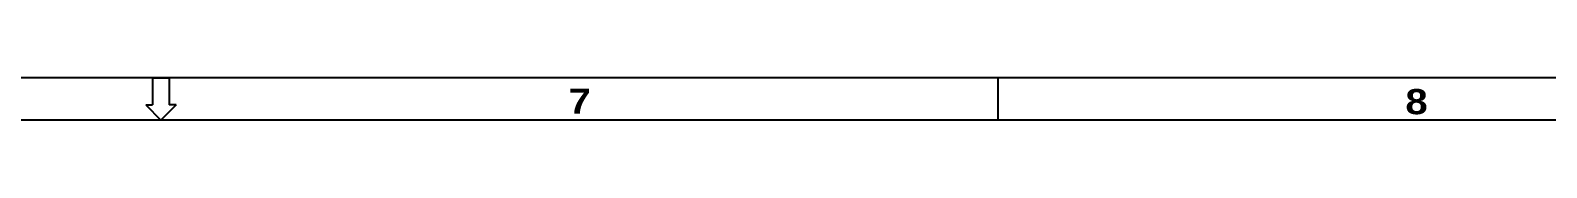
# Model space of a CAD drawing. Header units: millimetres. Extents: x 12 to 1415, y 12 to 997.
# Drawn here: x 703.6 to 921, y 991.1 to 997.1 of the extents above; entities that cross this region are included whole.
import ezdxf

# ---------------------------------------------------------------- set-up
doc = ezdxf.new("R2010")
doc.units = ezdxf.units.MM
doc.header["$LTSCALE"] = 1.2
doc.layers.get('0').update_dxf_attribs({"lineweight": 25})
doc.layers.add('Default', color=7, linetype='Continuous', lineweight=25)
doc.styles.get("Standard").update_dxf_attribs({"font": 'txt.shx'})

# ---------------------------------------------------------------- blocks, each defined once
blk = doc.blocks.new('경계 A0_테크윈승압기_도면경계')
at = {"layer": 'Default', "color": 7, "linetype": 'Continuous'}
for p, q in [((1178.95, 830.9), (9.95, 830.9)), ((701.95, 830.9), (701.95, 825.9)), ((701.95, 830.9), (701.95, 825.9)), ((1173.95, 825.9), (34.95, 825.9))]:
    blk.add_line(p, q, dxfattribs=at)
at = {"layer": 'Default', "color": 7, "linetype": 'Continuous', "lineweight": 25}
for p, q in [((600.95, 830.9), (602.95, 830.9)), ((600.95, 830.9), (600.95, 827.72)), ((602.95, 830.9), (602.95, 827.72)), ((600.13, 827.72), (601.95, 825.9)), ((600.13, 827.72), (600.95, 827.72)), ((603.77, 827.72), (601.95, 825.9)), ((603.77, 827.72), (602.95, 827.72))]:
    blk.add_line(p, q, dxfattribs=at)
at = {"layer": 'Default', "color": 7, "char_height": 3, "attachment_point": 1, "line_spacing_factor": 0.498}
for s, insert in [('\\f돋움체|b0|i0;\\H3.0000;{\\fArial Black|b0|i0;\\H3.0000;\\fArial Black|b0|i0;\\H3.0000;\\fArial Black|b0|i0;\\H3.0000;7}', (650.65, 829.64)), ('\\f돋움체|b0|i0;\\H3.0000;{\\fArial Black|b0|i0;\\H3.0000;\\fArial Black|b0|i0;\\H3.0000;\\fArial Black|b0|i0;\\H3.0000;8}', (750.65, 829.59))]:
    blk.add_mtext(s, dxfattribs=dict(at, insert=insert))

msp = doc.modelspace()

# ---------------------------------------------------------------- block references
at = {"xscale": 1.2, "yscale": 1.2, "zscale": 1.2}
msp.add_blockref('경계 A0_테크윈승압기_도면경계', (0, 0), dxfattribs=at)

doc.saveas('drawing.dxf')
